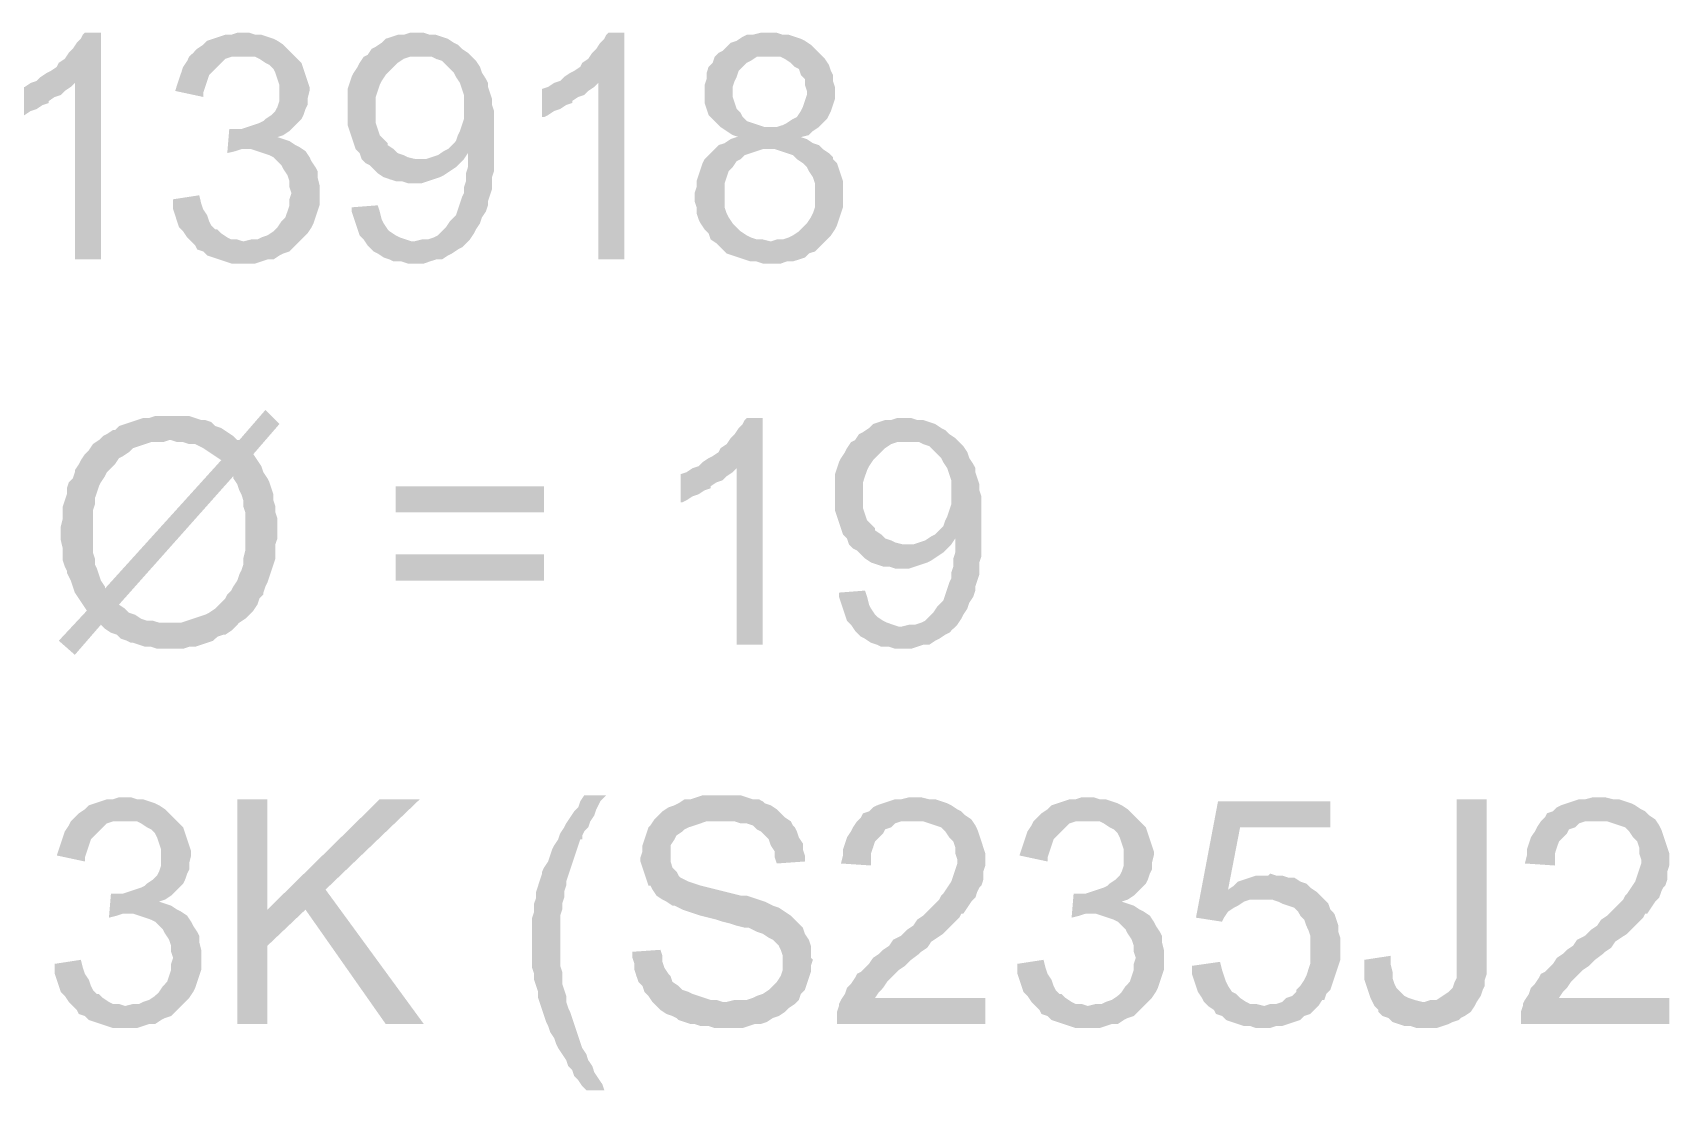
# Model space of a CAD drawing. Header units: millimetres. Extents: x -35.3 to 0.3, y 0.4 to 20.6.
# Drawn here: x -33.229 to -32.549, y 4.602 to 5.041 of the extents above; entities that cross this region are included whole.
import ezdxf

# ---------------------------------------------------------------- set-up
doc = ezdxf.new("R2010")
doc.units = ezdxf.units.MM
doc.layers.add('PDF _Riempimenti solidi', color=7, linetype='Continuous')

msp = doc.modelspace()

# ---------------------------------------------------------------- hatches: boundary and pattern name
at = {"layer": 'PDF _Riempimenti solidi', "transparency": 33554559}
for points in [[(-33.20017, 5.04101), (-33.20683, 5.04101), (-33.20767, 5.04017), (-33.2085, 5.03851), (-33.21017, 5.03684), (-33.21183, 5.03434), (-33.2135, 5.03267), (-33.21517, 5.03017), (-33.21767, 5.02851), (-33.2185, 5.02684), (-33.221, 5.02517), (-33.22267, 5.02434), (-33.22517, 5.02267), (-33.22683, 5.02101), (-33.211, 5.02017), (-33.211, 4.94684), (-33.20017, 4.94684)], [(-33.141, 5.04101), (-33.1435, 5.04101), (-33.146, 5.04017), (-33.1485, 5.04017), (-33.151, 5.03934), (-33.1535, 5.03851), (-33.156, 5.03767), (-33.15767, 5.03601), (-33.16017, 5.03434), (-33.16183, 5.03267), (-33.141, 5.03101), (-33.136, 5.03101), (-33.13433, 5.03017), (-33.13183, 5.02851), (-33.13017, 5.02767), (-33.1285, 5.02601), (-33.12767, 5.02434), (-33.126, 5.01934), (-33.126, 5.01267), (-33.12683, 5.01017), (-33.12767, 5.00851), (-33.12933, 5.00684), (-33.13183, 5.00517), (-33.13267, 5.00434), (-33.13433, 5.00351), (-33.13683, 5.00267), (-33.14183, 5.00101), (-33.14433, 5.00101), (-33.12183, 5.00017), (-33.12017, 5.00184), (-33.11683, 5.00517), (-33.116, 5.00684), (-33.11517, 5.00934), (-33.11433, 5.01101), (-33.11433, 5.01351), (-33.1135, 5.01684), (-33.1135, 5.01851), (-33.11683, 5.02851), (-33.11767, 5.02934), (-33.11933, 5.03101), (-33.121, 5.03267), (-33.12267, 5.03434), (-33.12433, 5.03601), (-33.12683, 5.03767), (-33.1285, 5.03851), (-33.1335, 5.04017), (-33.136, 5.04017), (-33.1385, 5.04101)], [(-33.0685, 5.04101), (-33.07183, 5.04101), (-33.07433, 5.04017), (-33.07683, 5.04017), (-33.07933, 5.03934), (-33.08183, 5.03851), (-33.0835, 5.03684), (-33.086, 5.03517), (-33.08767, 5.03434), (-33.08933, 5.03184), (-33.06683, 5.03101), (-33.06267, 5.03101), (-33.061, 5.03017), (-33.0585, 5.02934), (-33.05683, 5.02767), (-33.05433, 5.02517), (-33.0535, 5.02434), (-33.05267, 5.02267), (-33.051, 5.02017), (-33.04933, 5.01517), (-33.04933, 5.00517), (-33.051, 5.00017), (-33.05183, 4.99851), (-33.05267, 4.99601), (-33.05433, 4.99434), (-33.056, 4.99267), (-33.05767, 4.99184), (-33.04767, 4.99101), (-33.04767, 4.98517), (-33.0485, 4.98267), (-33.0485, 4.97934), (-33.04933, 4.97684), (-33.04933, 4.97434), (-33.05017, 4.97267), (-33.051, 4.97017), (-33.05267, 4.96517), (-33.05433, 4.96351), (-33.05517, 4.96267), (-33.05683, 4.96017), (-33.06017, 4.95684), (-33.06183, 4.95601), (-33.06433, 4.95517), (-33.06683, 4.95517), (-33.07017, 4.95434), (-33.0485, 4.95351), (-33.04683, 4.95517), (-33.04517, 4.95767), (-33.04433, 4.95934), (-33.04267, 4.96184), (-33.04183, 4.96434), (-33.04017, 4.96684), (-33.03933, 4.96934), (-33.03933, 4.97101), (-33.03767, 4.97601), (-33.03767, 4.98101), (-33.03683, 4.98351), (-33.03683, 5.00851), (-33.03767, 5.01101), (-33.03767, 5.01351), (-33.03933, 5.01851), (-33.03933, 5.02017), (-33.04017, 5.02184), (-33.04183, 5.02434), (-33.04267, 5.02684), (-33.04433, 5.02934), (-33.046, 5.03101), (-33.04767, 5.03267), (-33.05017, 5.03434), (-33.05183, 5.03601), (-33.0535, 5.03684), (-33.056, 5.03851), (-33.0585, 5.03934), (-33.061, 5.04017), (-33.0635, 5.04017), (-33.066, 5.04101)], [(-32.98267, 5.04101), (-32.98933, 5.04101), (-32.99017, 5.04017), (-32.991, 5.03851), (-32.99267, 5.03684), (-32.99433, 5.03434), (-32.996, 5.03267), (-32.99767, 5.03017), (-33.00017, 5.02851), (-33.001, 5.02684), (-33.0035, 5.02517), (-33.00517, 5.02434), (-33.00767, 5.02267), (-33.00933, 5.02101), (-32.9935, 5.02017), (-32.9935, 4.94684), (-32.98267, 4.94684)], [(-32.92267, 5.04101), (-32.926, 5.04101), (-32.92933, 5.04017), (-32.93183, 5.04017), (-32.9335, 5.03934), (-32.936, 5.03767), (-32.9385, 5.03684), (-32.94183, 5.03351), (-32.9435, 5.03267), (-32.94517, 5.03101), (-32.946, 5.02851), (-32.94767, 5.02684), (-32.9485, 5.02434), (-32.9485, 5.02184), (-32.94933, 5.01934), (-32.94933, 5.01184), (-32.94767, 5.00684), (-32.946, 5.00517), (-32.94267, 5.00184), (-32.94017, 5.00017), (-32.93767, 4.99851), (-32.93517, 4.99767), (-32.936, 4.99767), (-32.9385, 4.99684), (-32.941, 4.99517), (-32.9435, 4.99434), (-32.94517, 4.99267), (-32.94683, 4.99101), (-32.94933, 4.98851), (-32.95017, 4.98684), (-32.951, 4.98434), (-32.95183, 4.98184), (-32.95267, 4.97934), (-32.95267, 4.97684), (-32.9535, 4.97434), (-32.9535, 4.97101), (-32.95267, 4.96851), (-32.95267, 4.96601), (-32.95183, 4.96351), (-32.951, 4.96184), (-32.94933, 4.95934), (-32.94767, 4.95767), (-32.94683, 4.95517), (-32.94433, 4.95351), (-32.92183, 4.95434), (-32.92517, 4.95517), (-32.92767, 4.95517), (-32.93017, 4.95601), (-32.93183, 4.95684), (-32.93433, 4.95851), (-32.936, 4.96017), (-32.93767, 4.96184), (-32.93933, 4.96434), (-32.94017, 4.96601), (-32.941, 4.96851), (-32.941, 4.97851), (-32.93933, 4.98351), (-32.93767, 4.98517), (-32.936, 4.98767), (-32.93433, 4.98851), (-32.93267, 4.99017), (-32.93017, 4.99101), (-32.92767, 4.99184), (-32.92517, 4.99267), (-32.90017, 4.99267), (-32.90183, 4.99434), (-32.90433, 4.99517), (-32.90683, 4.99684), (-32.90933, 4.99767), (-32.906, 4.99851), (-32.90433, 5.00017), (-32.90183, 5.00184), (-32.92433, 5.00184), (-32.92933, 5.00351), (-32.93183, 5.00434), (-32.9335, 5.00601), (-32.93433, 5.00767), (-32.936, 5.00934), (-32.93683, 5.01184), (-32.93767, 5.01434), (-32.93767, 5.01851), (-32.93683, 5.02101), (-32.936, 5.02267), (-32.93517, 5.02517), (-32.93183, 5.02851), (-32.93017, 5.02934), (-32.92767, 5.03101), (-32.92267, 5.03101), (-32.901, 5.03184), (-32.90267, 5.03351), (-32.9035, 5.03434), (-32.90517, 5.03601), (-32.90767, 5.03767), (-32.90933, 5.03851), (-32.91183, 5.03934), (-32.91433, 5.04017), (-32.91683, 5.04017), (-32.91933, 5.04101)], [(-33.16183, 5.03267), (-33.1635, 5.03101), (-33.16433, 5.02934), (-33.166, 5.02684), (-33.16683, 5.02434), (-33.16767, 5.02184), (-33.16933, 5.01684), (-33.15767, 5.01434), (-33.15767, 5.01601), (-33.15517, 5.02351), (-33.1535, 5.02517), (-33.15017, 5.02851), (-33.1485, 5.03017), (-33.146, 5.03101), (-33.141, 5.03101)], [(-33.08933, 5.03184), (-33.091, 5.03101), (-33.09267, 5.02851), (-33.0935, 5.02684), (-33.09517, 5.02434), (-33.096, 5.02267), (-33.09683, 5.02017), (-33.09767, 5.01767), (-33.09767, 5.00267), (-33.09683, 5.00017), (-33.096, 4.99767), (-33.09433, 4.99267), (-33.09267, 4.99101), (-33.09183, 4.98851), (-33.09017, 4.98684), (-33.06767, 4.98851), (-33.06933, 4.98851), (-33.07267, 4.98934), (-33.07433, 4.99017), (-33.07683, 4.99101), (-33.0785, 4.99267), (-33.081, 4.99434), (-33.081, 4.99517), (-33.08433, 4.99851), (-33.086, 5.00351), (-33.086, 5.01434), (-33.08433, 5.01934), (-33.0835, 5.02101), (-33.08183, 5.02351), (-33.0785, 5.02684), (-33.07683, 5.02851), (-33.07433, 5.03017), (-33.07183, 5.03101), (-33.06683, 5.03101)], [(-32.901, 5.03184), (-32.92267, 5.03101), (-32.91767, 5.03101), (-32.916, 5.03017), (-32.9135, 5.02851), (-32.91183, 5.02684), (-32.91017, 5.02601), (-32.90933, 5.02351), (-32.90767, 5.02184), (-32.90767, 5.01934), (-32.90683, 5.01684), (-32.90683, 5.01517), (-32.90767, 5.01267), (-32.9085, 5.01017), (-32.90933, 5.00851), (-32.911, 5.00601), (-32.91267, 5.00517), (-32.91517, 5.00351), (-32.91683, 5.00267), (-32.91933, 5.00184), (-32.92267, 5.00184), (-32.90183, 5.00184), (-32.90017, 5.00351), (-32.8985, 5.00517), (-32.89683, 5.00851), (-32.896, 5.01101), (-32.89517, 5.01351), (-32.89517, 5.01851), (-32.896, 5.02101), (-32.896, 5.02351), (-32.89683, 5.02517), (-32.89767, 5.02767), (-32.89933, 5.03017)], [(-33.22683, 5.02101), (-33.22933, 5.02017), (-33.23183, 5.01851), (-33.23433, 5.01767), (-33.23433, 5.00601), (-33.2335, 5.00601), (-33.23183, 5.00684), (-33.22933, 5.00851), (-33.22683, 5.00934), (-33.22433, 5.01101), (-33.22183, 5.01184), (-33.22183, 5.01267), (-33.21933, 5.01434), (-33.21683, 5.01517), (-33.21517, 5.01684), (-33.21267, 5.01851), (-33.211, 5.02017)], [(-33.00933, 5.02101), (-33.01183, 5.02017), (-33.01433, 5.01851), (-33.01683, 5.01767), (-33.01683, 5.00601), (-33.016, 5.00601), (-33.01433, 5.00684), (-33.01183, 5.00851), (-33.00933, 5.00934), (-33.00683, 5.01101), (-33.00433, 5.01184), (-33.00433, 5.01267), (-33.00183, 5.01434), (-32.99933, 5.01517), (-32.99767, 5.01684), (-32.99517, 5.01851), (-32.9935, 5.02017)], [(-33.14683, 5.00101), (-33.14767, 4.99101), (-33.14433, 4.99184), (-33.14183, 4.99267), (-33.13933, 4.99267), (-33.11767, 4.99351), (-33.11933, 4.99434), (-33.12183, 4.99601), (-33.12683, 4.99767), (-33.12433, 4.99851), (-33.12183, 5.00017), (-33.14433, 5.00101)], [(-33.11767, 4.99351), (-33.13933, 4.99267), (-33.13767, 4.99267), (-33.13517, 4.99184), (-33.13267, 4.99101), (-33.13017, 4.99017), (-33.1285, 4.98934), (-33.12683, 4.98767), (-33.12517, 4.98601), (-33.12433, 4.98434), (-33.12267, 4.98184), (-33.12183, 4.97934), (-33.12183, 4.97684), (-33.121, 4.97434), (-33.12183, 4.97184), (-33.12183, 4.96934), (-33.1235, 4.96434), (-33.12517, 4.96267), (-33.12683, 4.96017), (-33.1285, 4.95851), (-33.131, 4.95684), (-33.1335, 4.95601), (-33.13517, 4.95517), (-33.13767, 4.95517), (-33.141, 4.95434), (-33.16267, 4.95434), (-33.161, 4.95267), (-33.16017, 4.95101), (-33.15767, 4.95017), (-33.156, 4.94851), (-33.1535, 4.94767), (-33.151, 4.94684), (-33.1485, 4.94601), (-33.146, 4.94517), (-33.136, 4.94517), (-33.1335, 4.94601), (-33.131, 4.94684), (-33.1285, 4.94684), (-33.126, 4.94851), (-33.12433, 4.94934), (-33.12183, 4.95017), (-33.12017, 4.95184), (-33.1185, 4.95351), (-33.11767, 4.95434), (-33.116, 4.95601), (-33.11433, 4.95767), (-33.11267, 4.96017), (-33.11183, 4.96184), (-33.111, 4.96434), (-33.11017, 4.96684), (-33.10933, 4.96934), (-33.10933, 4.97767), (-33.11017, 4.98101), (-33.11017, 4.98351), (-33.111, 4.98517), (-33.11267, 4.98767), (-33.1135, 4.98934), (-33.11517, 4.99184)], [(-33.05767, 4.99184), (-33.06017, 4.99017), (-33.06517, 4.98851), (-33.06767, 4.98851), (-33.09017, 4.98684), (-33.0885, 4.98601), (-33.08517, 4.98267), (-33.08267, 4.98101), (-33.08017, 4.98017), (-33.07767, 4.97934), (-33.07517, 4.97934), (-33.07267, 4.97851), (-33.06683, 4.97851), (-33.06433, 4.97934), (-33.05933, 4.98101), (-33.05767, 4.98184), (-33.05267, 4.98517), (-33.04933, 4.98851), (-33.04767, 4.99101)], [(-32.90017, 4.99267), (-32.92267, 4.99267), (-32.92017, 4.99267), (-32.91767, 4.99184), (-32.91517, 4.99101), (-32.91267, 4.99017), (-32.911, 4.98851), (-32.9085, 4.98684), (-32.90683, 4.98517), (-32.906, 4.98351), (-32.90433, 4.98101), (-32.9035, 4.97851), (-32.9035, 4.96851), (-32.90433, 4.96601), (-32.90517, 4.96434), (-32.90683, 4.96184), (-32.9085, 4.96017), (-32.91017, 4.95851), (-32.91267, 4.95684), (-32.91433, 4.95601), (-32.91683, 4.95517), (-32.91933, 4.95517), (-32.92183, 4.95434), (-32.94433, 4.95351), (-32.9435, 4.95267), (-32.94183, 4.95101), (-32.94017, 4.94934), (-32.93517, 4.94767), (-32.93267, 4.94684), (-32.93017, 4.94601), (-32.92767, 4.94601), (-32.92517, 4.94517), (-32.91767, 4.94517), (-32.91517, 4.94601), (-32.91267, 4.94601), (-32.90767, 4.94767), (-32.906, 4.94934), (-32.9035, 4.95017), (-32.90017, 4.95351), (-32.89683, 4.95684), (-32.89517, 4.95934), (-32.89433, 4.96101), (-32.89183, 4.96851), (-32.89183, 4.97934), (-32.89433, 4.98684), (-32.896, 4.98851), (-32.896, 4.98934), (-32.89767, 4.99101)], [(-33.15933, 4.97351), (-33.17017, 4.97184), (-33.17017, 4.96767), (-33.16767, 4.96017), (-33.166, 4.95851), (-33.16433, 4.95601), (-33.16267, 4.95434), (-33.141, 4.95434), (-33.1435, 4.95517), (-33.146, 4.95517), (-33.14767, 4.95601), (-33.15017, 4.95767), (-33.15183, 4.95934), (-33.15267, 4.95934), (-33.15433, 4.96101), (-33.15517, 4.96267), (-33.156, 4.96517), (-33.15767, 4.96767), (-33.1585, 4.97017)], [(-33.08517, 4.96934), (-33.096, 4.96851), (-33.096, 4.96684), (-33.09267, 4.95684), (-33.091, 4.95517), (-33.08933, 4.95267), (-33.08767, 4.95101), (-33.08683, 4.95017), (-33.08517, 4.94934), (-33.08267, 4.94767), (-33.08017, 4.94684), (-33.0785, 4.94601), (-33.07517, 4.94601), (-33.07267, 4.94517), (-33.066, 4.94517), (-33.0635, 4.94601), (-33.061, 4.94684), (-33.0585, 4.94684), (-33.056, 4.94851), (-33.05433, 4.94934), (-33.05183, 4.95101), (-33.05017, 4.95184), (-33.0485, 4.95351), (-33.07017, 4.95434), (-33.071, 4.95434), (-33.0735, 4.95517), (-33.076, 4.95601), (-33.07767, 4.95684), (-33.08017, 4.95851), (-33.081, 4.95934), (-33.08267, 4.96184), (-33.0835, 4.96351), (-33.08433, 4.96684)], [(-33.13183, 4.88434), (-33.14267, 4.87184), (-33.201, 4.87184), (-33.171, 4.87184), (-33.1685, 4.87101), (-33.166, 4.87101), (-33.1635, 4.87017), (-33.161, 4.87017), (-33.15767, 4.86851), (-33.15517, 4.86684), (-33.15267, 4.86517), (-33.15017, 4.86351), (-33.1985, 4.81017), (-33.211, 4.80851), (-33.20933, 4.80601), (-33.20767, 4.80351), (-33.206, 4.80101), (-33.21767, 4.78851), (-33.211, 4.78267), (-33.20017, 4.79517), (-33.14267, 4.79601), (-33.176, 4.79601), (-33.1785, 4.79684), (-33.181, 4.79684), (-33.1835, 4.79767), (-33.186, 4.79934), (-33.1885, 4.80017), (-33.19017, 4.80184), (-33.19267, 4.80351), (-33.14517, 4.85684), (-33.13267, 4.85851), (-33.1335, 4.86101), (-33.13683, 4.86601), (-33.126, 4.87851)], [(-33.17183, 4.88184), (-33.17767, 4.88184), (-33.18017, 4.88101), (-33.18267, 4.88101), (-33.18517, 4.88017), (-33.19017, 4.87851), (-33.19267, 4.87767), (-33.19433, 4.87601), (-33.19517, 4.87601), (-33.19767, 4.87434), (-33.19933, 4.87351), (-33.201, 4.87184), (-33.14267, 4.87184), (-33.1435, 4.87184), (-33.14517, 4.87351), (-33.14767, 4.87517), (-33.15017, 4.87684), (-33.15267, 4.87767), (-33.15433, 4.87934), (-33.15683, 4.88017), (-33.1585, 4.88017), (-33.161, 4.88101), (-33.1635, 4.88184), (-33.1685, 4.88184)], [(-32.92517, 4.88101), (-32.93183, 4.88101), (-32.93267, 4.88017), (-32.9335, 4.87851), (-32.93517, 4.87684), (-32.93683, 4.87434), (-32.9385, 4.87267), (-32.94017, 4.87017), (-32.94267, 4.86851), (-32.9435, 4.86684), (-32.946, 4.86517), (-32.94767, 4.86434), (-32.95017, 4.86267), (-32.95183, 4.86101), (-32.936, 4.86017), (-32.936, 4.78684), (-32.92517, 4.78684)], [(-32.866, 4.88101), (-32.86933, 4.88101), (-32.87183, 4.88017), (-32.87433, 4.88017), (-32.87683, 4.87934), (-32.87933, 4.87851), (-32.881, 4.87684), (-32.8835, 4.87517), (-32.88517, 4.87434), (-32.88683, 4.87184), (-32.86433, 4.87101), (-32.86017, 4.87101), (-32.8585, 4.87017), (-32.856, 4.86934), (-32.85433, 4.86767), (-32.85183, 4.86517), (-32.851, 4.86434), (-32.85017, 4.86267), (-32.8485, 4.86017), (-32.84767, 4.85767), (-32.84683, 4.85517), (-32.84683, 4.84517), (-32.84767, 4.84267), (-32.8485, 4.84017), (-32.84933, 4.83851), (-32.85017, 4.83601), (-32.85183, 4.83434), (-32.8535, 4.83267), (-32.85517, 4.83184), (-32.84517, 4.83101), (-32.84517, 4.82517), (-32.846, 4.82267), (-32.846, 4.81934), (-32.84683, 4.81684), (-32.84683, 4.81434), (-32.84767, 4.81267), (-32.8485, 4.81017), (-32.85017, 4.80517), (-32.85183, 4.80351), (-32.85267, 4.80267), (-32.85433, 4.80017), (-32.856, 4.79851), (-32.85767, 4.79684), (-32.85933, 4.79601), (-32.86183, 4.79517), (-32.86433, 4.79517), (-32.86767, 4.79434), (-32.846, 4.79351), (-32.84433, 4.79517), (-32.84267, 4.79767), (-32.84183, 4.79934), (-32.84017, 4.80184), (-32.83933, 4.80434), (-32.83767, 4.80684), (-32.83683, 4.80934), (-32.83683, 4.81101), (-32.83517, 4.81601), (-32.83517, 4.82101), (-32.83433, 4.82351), (-32.83433, 4.84851), (-32.83517, 4.85101), (-32.83517, 4.85351), (-32.83683, 4.85851), (-32.83683, 4.86017), (-32.83767, 4.86184), (-32.83933, 4.86434), (-32.84017, 4.86684), (-32.84183, 4.86934), (-32.84517, 4.87267), (-32.84767, 4.87434), (-32.84933, 4.87601), (-32.851, 4.87684), (-32.8535, 4.87851), (-32.856, 4.87934), (-32.8585, 4.88017), (-32.861, 4.88017), (-32.8635, 4.88101)], [(-33.201, 4.87184), (-33.2035, 4.87017), (-33.20517, 4.86767), (-33.20683, 4.86601), (-33.2085, 4.86351), (-33.20933, 4.86184), (-33.211, 4.85934), (-33.211, 4.85851), (-33.21183, 4.85601), (-33.2135, 4.85434), (-33.21433, 4.85184), (-33.21433, 4.84934), (-33.21517, 4.84684), (-33.216, 4.84434), (-33.216, 4.83934), (-33.21683, 4.83601), (-33.21683, 4.83017), (-33.216, 4.82684), (-33.216, 4.82184), (-33.21517, 4.81934), (-33.21433, 4.81767), (-33.21433, 4.81684), (-33.2135, 4.81517), (-33.21267, 4.81351), (-33.211, 4.80851), (-33.1985, 4.81017), (-33.1985, 4.81101), (-33.20017, 4.81351), (-33.201, 4.81601), (-33.20183, 4.81851), (-33.20267, 4.82017), (-33.20267, 4.82267), (-33.2035, 4.82517), (-33.2035, 4.84267), (-33.20267, 4.84517), (-33.20267, 4.84767), (-33.20183, 4.85017), (-33.201, 4.85267), (-33.20017, 4.85434), (-33.1985, 4.85684), (-33.19767, 4.85851), (-33.196, 4.86017), (-33.19433, 4.86184), (-33.19267, 4.86434), (-33.191, 4.86517), (-33.1885, 4.86684), (-33.18683, 4.86851), (-33.18433, 4.86934), (-33.18183, 4.87017), (-33.17933, 4.87101), (-33.17433, 4.87101), (-33.17183, 4.87184)], [(-32.88683, 4.87184), (-32.8885, 4.87101), (-32.89017, 4.86851), (-32.891, 4.86684), (-32.89267, 4.86434), (-32.8935, 4.86267), (-32.89433, 4.86017), (-32.89517, 4.85767), (-32.89517, 4.84267), (-32.89433, 4.84017), (-32.89183, 4.83267), (-32.89017, 4.83101), (-32.88933, 4.82851), (-32.88767, 4.82684), (-32.86517, 4.82851), (-32.86683, 4.82851), (-32.87017, 4.82934), (-32.87183, 4.83017), (-32.87433, 4.83101), (-32.876, 4.83267), (-32.8785, 4.83434), (-32.8785, 4.83517), (-32.88017, 4.83684), (-32.88183, 4.83851), (-32.88267, 4.84101), (-32.8835, 4.84351), (-32.8835, 4.85434), (-32.88267, 4.85684), (-32.88183, 4.85934), (-32.881, 4.86101), (-32.87933, 4.86351), (-32.87767, 4.86517), (-32.876, 4.86684), (-32.87433, 4.86851), (-32.87183, 4.87017), (-32.86933, 4.87101), (-32.86433, 4.87101)], [(-33.13267, 4.85851), (-33.14517, 4.85684), (-33.14517, 4.85601), (-33.1435, 4.85351), (-33.14267, 4.85101), (-33.14183, 4.84934), (-33.141, 4.84684), (-33.141, 4.84434), (-33.14017, 4.84184), (-33.14017, 4.82601), (-33.141, 4.82267), (-33.141, 4.82017), (-33.14183, 4.81767), (-33.14267, 4.81601), (-33.1435, 4.81351), (-33.14517, 4.81101), (-33.146, 4.80934), (-33.14767, 4.80767), (-33.1485, 4.80601), (-33.14933, 4.80517), (-33.151, 4.80351), (-33.15267, 4.80184), (-33.15517, 4.80017), (-33.15683, 4.79934), (-33.16183, 4.79767), (-33.16433, 4.79684), (-33.16683, 4.79601), (-33.17183, 4.79601), (-33.14267, 4.79601), (-33.14017, 4.79767), (-33.13683, 4.80101), (-33.13517, 4.80351), (-33.13433, 4.80601), (-33.13267, 4.80767), (-33.13267, 4.80851), (-33.13183, 4.81101), (-33.131, 4.81267), (-33.13017, 4.81517), (-33.12767, 4.82267), (-33.12767, 4.82851), (-33.12683, 4.83101), (-33.12683, 4.83934), (-33.12767, 4.84184), (-33.12767, 4.84434), (-33.1285, 4.84684), (-33.1285, 4.84934), (-33.13017, 4.85434), (-33.131, 4.85601)], [(-32.95183, 4.86101), (-32.95433, 4.86017), (-32.95683, 4.85851), (-32.95933, 4.85767), (-32.95933, 4.84601), (-32.9585, 4.84601), (-32.95683, 4.84684), (-32.95433, 4.84851), (-32.95183, 4.84934), (-32.94933, 4.85101), (-32.94683, 4.85184), (-32.94683, 4.85267), (-32.94433, 4.85434), (-32.94183, 4.85517), (-32.94017, 4.85684), (-32.93767, 4.85851), (-32.936, 4.86017)], [(-33.016, 4.84184), (-33.016, 4.85267), (-33.07767, 4.85267), (-33.07767, 4.84184)], [(-32.85517, 4.83184), (-32.85767, 4.83017), (-32.86267, 4.82851), (-32.86517, 4.82851), (-32.88767, 4.82684), (-32.886, 4.82601), (-32.88433, 4.82434), (-32.88267, 4.82267), (-32.88017, 4.82101), (-32.87767, 4.82017), (-32.87517, 4.81934), (-32.87267, 4.81934), (-32.87017, 4.81851), (-32.86433, 4.81851), (-32.86183, 4.81934), (-32.85933, 4.82017), (-32.85683, 4.82101), (-32.85517, 4.82184), (-32.85267, 4.82351), (-32.85017, 4.82517), (-32.8485, 4.82684), (-32.84683, 4.82851), (-32.84517, 4.83101)], [(-33.016, 4.81351), (-33.016, 4.82434), (-33.07767, 4.82434), (-33.07767, 4.81351)], [(-32.88267, 4.80934), (-32.8935, 4.80851), (-32.8935, 4.80684), (-32.89267, 4.80434), (-32.89183, 4.80184), (-32.89017, 4.79684), (-32.8885, 4.79517), (-32.88683, 4.79267), (-32.88433, 4.79017), (-32.88267, 4.78934), (-32.88017, 4.78767), (-32.87767, 4.78684), (-32.876, 4.78601), (-32.87267, 4.78601), (-32.87017, 4.78517), (-32.8635, 4.78517), (-32.8585, 4.78684), (-32.856, 4.78684), (-32.8535, 4.78851), (-32.85183, 4.78934), (-32.84933, 4.79101), (-32.84767, 4.79184), (-32.846, 4.79351), (-32.86767, 4.79434), (-32.8685, 4.79434), (-32.871, 4.79517), (-32.8735, 4.79601), (-32.87517, 4.79684), (-32.87767, 4.79851), (-32.8785, 4.79934), (-32.88017, 4.80184), (-32.881, 4.80351), (-32.88183, 4.80684)], [(-33.14267, 4.79601), (-33.20017, 4.79517), (-33.1985, 4.79351), (-33.196, 4.79184), (-33.1935, 4.79101), (-33.19183, 4.78934), (-33.18933, 4.78851), (-33.18767, 4.78767), (-33.18683, 4.78767), (-33.18433, 4.78684), (-33.18183, 4.78601), (-33.17933, 4.78601), (-33.17683, 4.78517), (-33.166, 4.78517), (-33.1635, 4.78601), (-33.161, 4.78601), (-33.1585, 4.78684), (-33.1535, 4.78851), (-33.15183, 4.79017), (-33.14933, 4.79101), (-33.1485, 4.79101), (-33.146, 4.79267), (-33.14433, 4.79434)], [(-33.19017, 4.72351), (-33.19267, 4.72351), (-33.19517, 4.72267), (-33.19767, 4.72267), (-33.20017, 4.72184), (-33.20267, 4.72101), (-33.20517, 4.72017), (-33.20683, 4.71851), (-33.20933, 4.71684), (-33.211, 4.71517), (-33.19017, 4.71351), (-33.18517, 4.71351), (-33.1835, 4.71267), (-33.181, 4.71101), (-33.17933, 4.71017), (-33.17767, 4.70851), (-33.17683, 4.70684), (-33.17517, 4.70184), (-33.17517, 4.69517), (-33.176, 4.69267), (-33.17683, 4.69101), (-33.1785, 4.68934), (-33.181, 4.68767), (-33.18183, 4.68684), (-33.1835, 4.68601), (-33.186, 4.68517), (-33.1885, 4.68434), (-33.191, 4.68351), (-33.1935, 4.68351), (-33.171, 4.68267), (-33.16767, 4.68601), (-33.166, 4.68767), (-33.16517, 4.68934), (-33.16433, 4.69184), (-33.1635, 4.69351), (-33.1635, 4.69601), (-33.16267, 4.69934), (-33.16267, 4.70101), (-33.16517, 4.70851), (-33.166, 4.71101), (-33.16683, 4.71184), (-33.1685, 4.71351), (-33.17183, 4.71684), (-33.1735, 4.71851), (-33.176, 4.72017), (-33.17767, 4.72101), (-33.18017, 4.72184), (-33.18267, 4.72267), (-33.18517, 4.72267), (-33.18767, 4.72351)], [(-33.131, 4.72267), (-33.1435, 4.72267), (-33.1435, 4.62934), (-33.131, 4.62934), (-33.131, 4.67684)], [(-33.06767, 4.72267), (-33.08433, 4.72267), (-33.131, 4.67684), (-33.131, 4.66184), (-33.11517, 4.67684), (-33.10683, 4.68517)], [(-32.99017, 4.72434), (-32.99933, 4.72434), (-33.001, 4.72184), (-33.00183, 4.71934), (-33.0035, 4.71767), (-33.00517, 4.71517), (-33.00683, 4.71267), (-33.00767, 4.71101), (-33.00933, 4.70851), (-33.01017, 4.70601), (-33.01183, 4.70351), (-33.01267, 4.70184), (-33.0135, 4.69934), (-33.01433, 4.69684), (-33.016, 4.69434), (-33.01683, 4.69267), (-33.01683, 4.69184), (-33.01933, 4.68434), (-33.01933, 4.68184), (-33.02017, 4.67934), (-33.02017, 4.67601), (-33.021, 4.67351), (-33.021, 4.65267), (-33.02017, 4.65017), (-33.02017, 4.64767), (-33.01933, 4.64517), (-33.0185, 4.64267), (-33.0185, 4.64017), (-33.01767, 4.63767), (-33.01517, 4.63017), (-33.01433, 4.62851), (-33.0135, 4.62601), (-33.01183, 4.62351), (-33.011, 4.62101), (-33.01017, 4.61934), (-33.0085, 4.61684), (-33.00683, 4.61434), (-33.006, 4.61184), (-33.00433, 4.61017), (-33.0035, 4.60767), (-33.00183, 4.60601), (-33.00017, 4.60351), (-32.9985, 4.60184), (-32.99017, 4.60184), (-32.991, 4.60184), (-32.99183, 4.60434), (-32.99517, 4.60934), (-32.996, 4.61184), (-32.99767, 4.61434), (-32.9985, 4.61684), (-33.00017, 4.61934), (-33.001, 4.62184), (-33.00517, 4.63434), (-33.006, 4.63601), (-33.00683, 4.63851), (-33.00683, 4.64101), (-33.00767, 4.64351), (-33.0085, 4.64601), (-33.0085, 4.65101), (-33.00933, 4.65351), (-33.00933, 4.67434), (-33.0085, 4.67684), (-33.0085, 4.67934), (-33.00767, 4.68184), (-33.00767, 4.68434), (-33.00683, 4.68684), (-33.00683, 4.68851), (-33.006, 4.69101), (-33.00517, 4.69351), (-33.0035, 4.69851), (-33.00267, 4.70101), (-33.001, 4.70601), (-33.00017, 4.70601), (-33.00017, 4.70767), (-32.99933, 4.70934), (-32.99767, 4.71101), (-32.99683, 4.71351), (-32.99517, 4.71601), (-32.99433, 4.71851), (-32.99267, 4.72184)], [(-32.94267, 4.72434), (-32.95017, 4.72434), (-32.95267, 4.72351), (-32.95517, 4.72267), (-32.95767, 4.72267), (-32.96017, 4.72101), (-32.96183, 4.72017), (-32.96433, 4.71934), (-32.96683, 4.71767), (-32.97017, 4.71434), (-32.97183, 4.71184), (-32.97267, 4.71101), (-32.9735, 4.70851), (-32.97517, 4.70351), (-32.97517, 4.70101), (-32.976, 4.69851), (-32.976, 4.69684), (-32.9735, 4.68934), (-32.97267, 4.68684), (-32.97183, 4.68684), (-32.971, 4.68517), (-32.96933, 4.68267), (-32.96683, 4.68101), (-32.96517, 4.68017), (-32.96267, 4.67851), (-32.96183, 4.67851), (-32.96017, 4.67767), (-32.9585, 4.67684), (-32.956, 4.67601), (-32.9535, 4.67517), (-32.951, 4.67434), (-32.94433, 4.67267), (-32.94183, 4.67184), (-32.9385, 4.67101), (-32.936, 4.67017), (-32.93267, 4.66934), (-32.931, 4.66934), (-32.92933, 4.66851), (-32.92767, 4.66767), (-32.92517, 4.66684), (-32.92267, 4.66517), (-32.921, 4.66434), (-32.9185, 4.66184), (-32.91767, 4.66017), (-32.91683, 4.65767), (-32.91683, 4.65184), (-32.91767, 4.64934), (-32.91933, 4.64684), (-32.921, 4.64517), (-32.92267, 4.64351), (-32.92517, 4.64184), (-32.92767, 4.64101), (-32.92933, 4.64017), (-32.93183, 4.63934), (-32.93683, 4.63934), (-32.94017, 4.63851), (-32.971, 4.63851), (-32.96933, 4.63684), (-32.96767, 4.63517), (-32.96517, 4.63351), (-32.96267, 4.63267), (-32.961, 4.63184), (-32.96017, 4.63101), (-32.95517, 4.62934), (-32.9535, 4.62934), (-32.951, 4.62851), (-32.94767, 4.62851), (-32.94517, 4.62767), (-32.9335, 4.62767), (-32.9285, 4.62934), (-32.926, 4.62934), (-32.9235, 4.63017), (-32.921, 4.63184), (-32.9185, 4.63267), (-32.916, 4.63434), (-32.91433, 4.63601), (-32.91183, 4.63767), (-32.91017, 4.63934), (-32.90933, 4.64184), (-32.90767, 4.64351), (-32.90517, 4.65101), (-32.90517, 4.65351), (-32.90433, 4.65601), (-32.90517, 4.65684), (-32.90517, 4.66184), (-32.906, 4.66434), (-32.90767, 4.66684), (-32.9085, 4.66934), (-32.91183, 4.67267), (-32.9135, 4.67434), (-32.9185, 4.67767), (-32.921, 4.67851), (-32.92267, 4.67934), (-32.92433, 4.68017), (-32.92933, 4.68184), (-32.93183, 4.68267), (-32.93433, 4.68267), (-32.951, 4.68684), (-32.9535, 4.68767), (-32.956, 4.68851), (-32.95933, 4.69017), (-32.96017, 4.69101), (-32.961, 4.69267), (-32.96267, 4.69434), (-32.9635, 4.69684), (-32.9635, 4.70351), (-32.96183, 4.70601), (-32.961, 4.70767), (-32.9585, 4.70934), (-32.95767, 4.71017), (-32.956, 4.71101), (-32.9535, 4.71184), (-32.9485, 4.71351), (-32.9135, 4.71351), (-32.916, 4.71517), (-32.91767, 4.71684), (-32.91933, 4.71851), (-32.92183, 4.72017), (-32.92433, 4.72101), (-32.92517, 4.72184), (-32.92683, 4.72267), (-32.92933, 4.72267), (-32.93183, 4.72351), (-32.93433, 4.72434), (-32.94017, 4.72434)], [(-32.86183, 4.72351), (-32.86433, 4.72351), (-32.86767, 4.72267), (-32.87017, 4.72267), (-32.87267, 4.72184), (-32.87517, 4.72101), (-32.87767, 4.72017), (-32.87933, 4.71934), (-32.881, 4.71767), (-32.8835, 4.71684), (-32.88433, 4.71517), (-32.886, 4.71351), (-32.88767, 4.71101), (-32.8885, 4.70934), (-32.89017, 4.70684), (-32.89183, 4.70184), (-32.89183, 4.69934), (-32.89267, 4.69601), (-32.88017, 4.69517), (-32.88017, 4.70017), (-32.87933, 4.70267), (-32.8785, 4.70517), (-32.87683, 4.70684), (-32.87517, 4.70851), (-32.87433, 4.71017), (-32.87183, 4.71101), (-32.87017, 4.71267), (-32.86767, 4.71351), (-32.86183, 4.71351), (-32.8385, 4.71434), (-32.841, 4.71601), (-32.84267, 4.71767), (-32.84433, 4.71851), (-32.84683, 4.72017), (-32.8485, 4.72101), (-32.851, 4.72184), (-32.8535, 4.72267), (-32.856, 4.72267), (-32.85933, 4.72351)], [(-32.79017, 4.72351), (-32.79267, 4.72351), (-32.79517, 4.72267), (-32.79767, 4.72267), (-32.80017, 4.72184), (-32.80267, 4.72101), (-32.80517, 4.72017), (-32.80683, 4.71851), (-32.80933, 4.71684), (-32.811, 4.71517), (-32.79017, 4.71351), (-32.78517, 4.71351), (-32.7835, 4.71267), (-32.781, 4.71101), (-32.77933, 4.71017), (-32.77767, 4.70851), (-32.77683, 4.70684), (-32.776, 4.70434), (-32.77517, 4.70184), (-32.77517, 4.69517), (-32.776, 4.69267), (-32.77683, 4.69101), (-32.7785, 4.68934), (-32.781, 4.68767), (-32.78183, 4.68684), (-32.7835, 4.68601), (-32.786, 4.68517), (-32.7885, 4.68434), (-32.791, 4.68351), (-32.7935, 4.68351), (-32.771, 4.68267), (-32.76933, 4.68434), (-32.766, 4.68767), (-32.76517, 4.68934), (-32.76433, 4.69184), (-32.7635, 4.69351), (-32.7635, 4.69601), (-32.76267, 4.69934), (-32.76267, 4.70101), (-32.7635, 4.70351), (-32.76433, 4.70601), (-32.76517, 4.70851), (-32.766, 4.71101), (-32.7685, 4.71351), (-32.77183, 4.71684), (-32.7735, 4.71851), (-32.776, 4.72017), (-32.77767, 4.72101), (-32.78017, 4.72184), (-32.78267, 4.72267), (-32.78517, 4.72267), (-32.78767, 4.72351)], [(-32.68933, 4.72184), (-32.736, 4.72184), (-32.74517, 4.67351), (-32.73433, 4.67184), (-32.7335, 4.67351), (-32.73183, 4.67601), (-32.72933, 4.67767), (-32.72767, 4.67851), (-32.72517, 4.68017), (-32.72267, 4.68101), (-32.71767, 4.68101), (-32.6935, 4.68267), (-32.69517, 4.68434), (-32.73183, 4.68517), (-32.72683, 4.71101), (-32.68933, 4.71101)], [(-32.62433, 4.72267), (-32.63683, 4.72267), (-32.63683, 4.64851), (-32.63767, 4.64684), (-32.6385, 4.64434), (-32.64017, 4.64267), (-32.64267, 4.64101), (-32.64517, 4.63934), (-32.64767, 4.63934), (-32.65017, 4.63851), (-32.6285, 4.63851), (-32.62683, 4.64101), (-32.626, 4.64351), (-32.62517, 4.64517), (-32.62517, 4.64767), (-32.62433, 4.65017), (-32.62433, 4.65934)], [(-32.57767, 4.72351), (-32.58017, 4.72351), (-32.5835, 4.72267), (-32.586, 4.72267), (-32.5885, 4.72184), (-32.591, 4.72101), (-32.5935, 4.72017), (-32.59517, 4.71934), (-32.59683, 4.71767), (-32.59933, 4.71684), (-32.60017, 4.71517), (-32.60183, 4.71351), (-32.6035, 4.71101), (-32.60433, 4.70934), (-32.606, 4.70684), (-32.60767, 4.70184), (-32.60767, 4.69934), (-32.6085, 4.69601), (-32.596, 4.69517), (-32.596, 4.70017), (-32.59517, 4.70267), (-32.59433, 4.70517), (-32.591, 4.70851), (-32.59017, 4.71017), (-32.58767, 4.71101), (-32.586, 4.71267), (-32.5835, 4.71351), (-32.57767, 4.71351), (-32.55433, 4.71434), (-32.55683, 4.71601), (-32.5585, 4.71767), (-32.56017, 4.71851), (-32.56267, 4.72017), (-32.56433, 4.72101), (-32.56683, 4.72184), (-32.56933, 4.72267), (-32.57183, 4.72267), (-32.57517, 4.72351)], [(-33.211, 4.71517), (-33.21267, 4.71351), (-33.2135, 4.71184), (-33.21517, 4.70934), (-33.216, 4.70684), (-33.21767, 4.70184), (-33.2185, 4.69934), (-33.20683, 4.69684), (-33.20683, 4.69851), (-33.206, 4.70101), (-33.20433, 4.70601), (-33.20267, 4.70767), (-33.19933, 4.71101), (-33.19767, 4.71267), (-33.19517, 4.71351), (-33.19017, 4.71351)], [(-32.9135, 4.71351), (-32.94183, 4.71351), (-32.93683, 4.71351), (-32.93433, 4.71267), (-32.93183, 4.71267), (-32.92933, 4.71184), (-32.92767, 4.71017), (-32.926, 4.70934), (-32.92433, 4.70767), (-32.92267, 4.70601), (-32.92183, 4.70351), (-32.92017, 4.70101), (-32.92017, 4.69851), (-32.91933, 4.69601), (-32.90767, 4.69684), (-32.90767, 4.69934), (-32.9085, 4.70184), (-32.9085, 4.70434), (-32.91017, 4.70684), (-32.911, 4.70934), (-32.91183, 4.71101), (-32.91267, 4.71184)], [(-32.8385, 4.71434), (-32.86183, 4.71351), (-32.8585, 4.71351), (-32.856, 4.71267), (-32.851, 4.71101), (-32.84933, 4.70934), (-32.84767, 4.70684), (-32.846, 4.70517), (-32.84517, 4.70267), (-32.84517, 4.70017), (-32.84433, 4.69767), (-32.84433, 4.69601), (-32.846, 4.69101), (-32.84683, 4.68851), (-32.8485, 4.68601), (-32.85017, 4.68351), (-32.851, 4.68267), (-32.85183, 4.68101), (-32.8535, 4.67934), (-32.85517, 4.67767), (-32.8585, 4.67434), (-32.861, 4.67267), (-32.86267, 4.67017), (-32.86517, 4.66851), (-32.86767, 4.66601), (-32.871, 4.66434), (-32.87267, 4.66184), (-32.87517, 4.66017), (-32.87683, 4.65851), (-32.87933, 4.65684), (-32.881, 4.65434), (-32.88267, 4.65267), (-32.88433, 4.65101), (-32.886, 4.65017), (-32.88683, 4.64851), (-32.8885, 4.64601), (-32.89017, 4.64434), (-32.891, 4.64184), (-32.89267, 4.63934), (-32.8935, 4.63767), (-32.8935, 4.63684), (-32.89433, 4.63434), (-32.89433, 4.62934), (-32.83267, 4.62934), (-32.83267, 4.64017), (-32.8785, 4.64017), (-32.87683, 4.64267), (-32.87517, 4.64434), (-32.8735, 4.64684), (-32.87017, 4.65017), (-32.8685, 4.65184), (-32.866, 4.65351), (-32.8635, 4.65601), (-32.86017, 4.65851), (-32.85933, 4.65934), (-32.85683, 4.66101), (-32.85517, 4.66351), (-32.85267, 4.66517), (-32.85017, 4.66684), (-32.8485, 4.66851), (-32.84517, 4.67184), (-32.8435, 4.67351), (-32.84267, 4.67517), (-32.84183, 4.67517), (-32.84017, 4.67767), (-32.8385, 4.68017), (-32.83683, 4.68184), (-32.836, 4.68434), (-32.83517, 4.68601), (-32.83433, 4.68684), (-32.8335, 4.68934), (-32.8335, 4.69267), (-32.83267, 4.69517), (-32.83267, 4.70017), (-32.8335, 4.70267), (-32.83433, 4.70517), (-32.836, 4.71017), (-32.83683, 4.71184)], [(-32.811, 4.71517), (-32.81267, 4.71351), (-32.8135, 4.71184), (-32.81517, 4.70934), (-32.81767, 4.70184), (-32.8185, 4.69934), (-32.80683, 4.69684), (-32.80683, 4.69851), (-32.806, 4.70101), (-32.80517, 4.70351), (-32.80433, 4.70601), (-32.79933, 4.71101), (-32.79767, 4.71267), (-32.79517, 4.71351), (-32.79017, 4.71351)], [(-32.55433, 4.71434), (-32.57767, 4.71351), (-32.57433, 4.71351), (-32.57183, 4.71267), (-32.56683, 4.71101), (-32.56517, 4.70934), (-32.5635, 4.70684), (-32.56183, 4.70517), (-32.561, 4.70267), (-32.561, 4.70017), (-32.56017, 4.69767), (-32.56017, 4.69601), (-32.561, 4.69351), (-32.56183, 4.69101), (-32.56267, 4.68851), (-32.56433, 4.68601), (-32.566, 4.68351), (-32.56683, 4.68267), (-32.56767, 4.68101), (-32.56933, 4.67934), (-32.571, 4.67767), (-32.57433, 4.67434), (-32.57683, 4.67267), (-32.5785, 4.67017), (-32.581, 4.66851), (-32.5835, 4.66601), (-32.58683, 4.66434), (-32.5885, 4.66184), (-32.591, 4.66017), (-32.59267, 4.65851), (-32.59517, 4.65684), (-32.59683, 4.65434), (-32.5985, 4.65267), (-32.60017, 4.65101), (-32.60183, 4.65017), (-32.60267, 4.64851), (-32.60433, 4.64601), (-32.606, 4.64434), (-32.60683, 4.64184), (-32.6085, 4.63934), (-32.60933, 4.63767), (-32.60933, 4.63684), (-32.61017, 4.63434), (-32.61017, 4.62934), (-32.5485, 4.62934), (-32.5485, 4.64017), (-32.59433, 4.64017), (-32.59267, 4.64267), (-32.591, 4.64434), (-32.58933, 4.64684), (-32.5885, 4.64767), (-32.58433, 4.65184), (-32.58183, 4.65351), (-32.57933, 4.65601), (-32.576, 4.65851), (-32.57517, 4.65934), (-32.57267, 4.66101), (-32.571, 4.66351), (-32.566, 4.66684), (-32.56433, 4.66851), (-32.561, 4.67184), (-32.55933, 4.67351), (-32.5585, 4.67517), (-32.55767, 4.67517), (-32.556, 4.67767), (-32.55433, 4.68017), (-32.55267, 4.68184), (-32.55183, 4.68434), (-32.551, 4.68601), (-32.55017, 4.68684), (-32.54933, 4.68934), (-32.54933, 4.69267), (-32.5485, 4.69517), (-32.5485, 4.70017), (-32.54933, 4.70267), (-32.55183, 4.71017), (-32.55267, 4.71184)], [(-32.71433, 4.69184), (-32.71517, 4.69101), (-32.72017, 4.69101), (-32.72517, 4.68934), (-32.72767, 4.68851), (-32.72933, 4.68684), (-32.73183, 4.68517), (-32.69517, 4.68434), (-32.69767, 4.68601), (-32.69933, 4.68767), (-32.70183, 4.68851), (-32.70433, 4.69017), (-32.70683, 4.69017), (-32.70933, 4.69101), (-32.71183, 4.69101)], [(-33.196, 4.68351), (-33.19683, 4.67351), (-33.1935, 4.67434), (-33.191, 4.67517), (-33.1885, 4.67517), (-33.16683, 4.67601), (-33.1685, 4.67684), (-33.171, 4.67851), (-33.1735, 4.67934), (-33.176, 4.68017), (-33.1735, 4.68101), (-33.171, 4.68267), (-33.1935, 4.68351)], [(-33.10683, 4.68517), (-33.11517, 4.67684), (-33.08183, 4.62934), (-33.066, 4.62934)], [(-32.796, 4.68351), (-32.79683, 4.67351), (-32.7935, 4.67434), (-32.791, 4.67517), (-32.7885, 4.67517), (-32.76683, 4.67601), (-32.7685, 4.67684), (-32.771, 4.67851), (-32.7735, 4.67934), (-32.776, 4.68017), (-32.7735, 4.68101), (-32.771, 4.68267), (-32.7935, 4.68351)], [(-32.6935, 4.68267), (-32.71767, 4.68101), (-32.7135, 4.68101), (-32.711, 4.68017), (-32.70933, 4.67934), (-32.70683, 4.67851), (-32.70433, 4.67767), (-32.70267, 4.67601), (-32.70183, 4.67434), (-32.70017, 4.67267), (-32.69933, 4.67017), (-32.6985, 4.66851), (-32.69767, 4.66601), (-32.69767, 4.65434), (-32.69933, 4.64934), (-32.70017, 4.64767), (-32.70183, 4.64517), (-32.7035, 4.64351), (-32.7035, 4.64267), (-32.70517, 4.64101), (-32.70767, 4.64017), (-32.70933, 4.63851), (-32.71183, 4.63767), (-32.71433, 4.63767), (-32.71683, 4.63684), (-32.69433, 4.63684), (-32.69267, 4.63934), (-32.69183, 4.63934), (-32.691, 4.64184), (-32.68933, 4.64351), (-32.6885, 4.64601), (-32.68767, 4.64851), (-32.68683, 4.65101), (-32.686, 4.65351), (-32.68517, 4.65601), (-32.68517, 4.66517), (-32.686, 4.66767), (-32.686, 4.67017), (-32.68683, 4.67267), (-32.68767, 4.67517), (-32.68933, 4.67684), (-32.69017, 4.67934), (-32.69183, 4.68101)], [(-33.16683, 4.67601), (-33.1885, 4.67517), (-33.18683, 4.67517), (-33.18433, 4.67434), (-33.18183, 4.67351), (-33.17933, 4.67267), (-33.17767, 4.67184), (-33.17433, 4.66851), (-33.1735, 4.66684), (-33.17183, 4.66434), (-33.171, 4.66184), (-33.171, 4.65934), (-33.17017, 4.65684), (-33.171, 4.65434), (-33.171, 4.65184), (-33.17183, 4.64934), (-33.17267, 4.64684), (-33.17433, 4.64517), (-33.176, 4.64267), (-33.17767, 4.64101), (-33.18017, 4.63934), (-33.18267, 4.63851), (-33.18433, 4.63767), (-33.18683, 4.63767), (-33.19017, 4.63684), (-33.21183, 4.63684), (-33.21017, 4.63517), (-33.20933, 4.63351), (-33.20683, 4.63267), (-33.20517, 4.63101), (-33.20267, 4.63017), (-33.20017, 4.62934), (-33.19517, 4.62767), (-33.18517, 4.62767), (-33.18267, 4.62851), (-33.18017, 4.62934), (-33.17767, 4.62934), (-33.17517, 4.63101), (-33.1735, 4.63184), (-33.171, 4.63267), (-33.16767, 4.63601), (-33.16683, 4.63684), (-33.16517, 4.63851), (-33.1635, 4.64017), (-33.16183, 4.64267), (-33.161, 4.64434), (-33.16017, 4.64684), (-33.15933, 4.64934), (-33.1585, 4.65184), (-33.1585, 4.66017), (-33.15933, 4.66351), (-33.15933, 4.66601), (-33.16017, 4.66767), (-33.16183, 4.67017), (-33.16267, 4.67184), (-33.16433, 4.67434)], [(-32.76683, 4.67601), (-32.7885, 4.67517), (-32.78683, 4.67517), (-32.78183, 4.67351), (-32.77933, 4.67267), (-32.77767, 4.67184), (-32.776, 4.67017), (-32.77433, 4.66851), (-32.7735, 4.66684), (-32.77183, 4.66434), (-32.771, 4.66184), (-32.771, 4.65934), (-32.77017, 4.65684), (-32.771, 4.65434), (-32.771, 4.65184), (-32.77183, 4.64934), (-32.77267, 4.64684), (-32.77433, 4.64517), (-32.776, 4.64267), (-32.77767, 4.64101), (-32.78017, 4.63934), (-32.78267, 4.63851), (-32.78433, 4.63767), (-32.78683, 4.63767), (-32.79017, 4.63684), (-32.81183, 4.63684), (-32.81017, 4.63517), (-32.80933, 4.63351), (-32.80683, 4.63267), (-32.80517, 4.63101), (-32.80267, 4.63017), (-32.80017, 4.62934), (-32.79517, 4.62767), (-32.78517, 4.62767), (-32.78267, 4.62851), (-32.78017, 4.62934), (-32.77767, 4.62934), (-32.77517, 4.63101), (-32.7735, 4.63184), (-32.771, 4.63267), (-32.76933, 4.63434), (-32.76683, 4.63684), (-32.76517, 4.63851), (-32.7635, 4.64017), (-32.76183, 4.64267), (-32.761, 4.64434), (-32.7585, 4.65184), (-32.7585, 4.66017), (-32.75933, 4.66351), (-32.75933, 4.66601), (-32.76017, 4.66767), (-32.76183, 4.67017), (-32.76267, 4.67184), (-32.76433, 4.67434)], [(-32.96767, 4.66017), (-32.97933, 4.65934), (-32.97933, 4.65684), (-32.9785, 4.65434), (-32.9785, 4.65184), (-32.97767, 4.64934), (-32.97683, 4.64684), (-32.97517, 4.64517), (-32.97433, 4.64267), (-32.97267, 4.64101), (-32.971, 4.63851), (-32.94017, 4.63851), (-32.94183, 4.63851), (-32.94433, 4.63934), (-32.94683, 4.63934), (-32.94933, 4.64017), (-32.95433, 4.64184), (-32.956, 4.64267), (-32.9585, 4.64351), (-32.96017, 4.64517), (-32.96267, 4.64684), (-32.9635, 4.64934), (-32.96433, 4.65017), (-32.966, 4.65267), (-32.96683, 4.65517), (-32.96683, 4.65767)], [(-33.2085, 4.65601), (-33.21933, 4.65434), (-33.21933, 4.65017), (-33.21683, 4.64267), (-33.21517, 4.64101), (-33.2135, 4.63851), (-33.21183, 4.63684), (-33.19017, 4.63684), (-33.19267, 4.63767), (-33.19517, 4.63767), (-33.19683, 4.63851), (-33.19933, 4.64017), (-33.201, 4.64184), (-33.20183, 4.64184), (-33.2035, 4.64351), (-33.20433, 4.64517), (-33.20517, 4.64767), (-33.20683, 4.65017), (-33.20767, 4.65267)], [(-32.8085, 4.65601), (-32.81933, 4.65434), (-32.81933, 4.65017), (-32.8185, 4.64767), (-32.81767, 4.64517), (-32.81683, 4.64267), (-32.81517, 4.64101), (-32.8135, 4.63851), (-32.81183, 4.63684), (-32.79017, 4.63684), (-32.79267, 4.63767), (-32.79517, 4.63767), (-32.79683, 4.63851), (-32.79933, 4.64017), (-32.801, 4.64184), (-32.80183, 4.64184), (-32.8035, 4.64351), (-32.80433, 4.64517), (-32.80517, 4.64767), (-32.80683, 4.65017), (-32.80767, 4.65267)], [(-32.73517, 4.65517), (-32.74683, 4.65351), (-32.74683, 4.65017), (-32.74433, 4.64267), (-32.74267, 4.64017), (-32.74183, 4.63851), (-32.74017, 4.63684), (-32.73767, 4.63517), (-32.73683, 4.63351), (-32.73433, 4.63267), (-32.73267, 4.63101), (-32.73017, 4.63017), (-32.72767, 4.62934), (-32.72517, 4.62851), (-32.72267, 4.62851), (-32.72017, 4.62767), (-32.71433, 4.62767), (-32.71183, 4.62851), (-32.70933, 4.62851), (-32.70683, 4.62934), (-32.70433, 4.63017), (-32.70183, 4.63101), (-32.70017, 4.63267), (-32.69767, 4.63351), (-32.696, 4.63517), (-32.69433, 4.63684), (-32.71683, 4.63684), (-32.72017, 4.63767), (-32.72267, 4.63767), (-32.72433, 4.63851), (-32.72683, 4.64017), (-32.7285, 4.64184), (-32.73017, 4.64267), (-32.73183, 4.64517), (-32.73267, 4.64684), (-32.73433, 4.65184)], [(-32.66433, 4.65767), (-32.67517, 4.65601), (-32.67517, 4.64767), (-32.67433, 4.64517), (-32.6735, 4.64267), (-32.67267, 4.64017), (-32.67183, 4.63851), (-32.671, 4.63684), (-32.66933, 4.63517), (-32.66933, 4.63434), (-32.66767, 4.63267), (-32.66517, 4.63184), (-32.6635, 4.63017), (-32.661, 4.62934), (-32.6585, 4.62851), (-32.656, 4.62851), (-32.6535, 4.62767), (-32.64517, 4.62767), (-32.64267, 4.62851), (-32.64017, 4.62934), (-32.6385, 4.63017), (-32.636, 4.63101), (-32.63517, 4.63184), (-32.6335, 4.63267), (-32.631, 4.63434), (-32.62933, 4.63684), (-32.6285, 4.63851), (-32.651, 4.63851), (-32.65433, 4.63934), (-32.65683, 4.64017), (-32.6585, 4.64101), (-32.66183, 4.64434), (-32.66267, 4.64601), (-32.6635, 4.64851), (-32.6635, 4.65101), (-32.66433, 4.65434)]]:
    msp.add_hatch(color=256, dxfattribs=at).paths.add_polyline_path(points)

doc.saveas('drawing.dxf')
